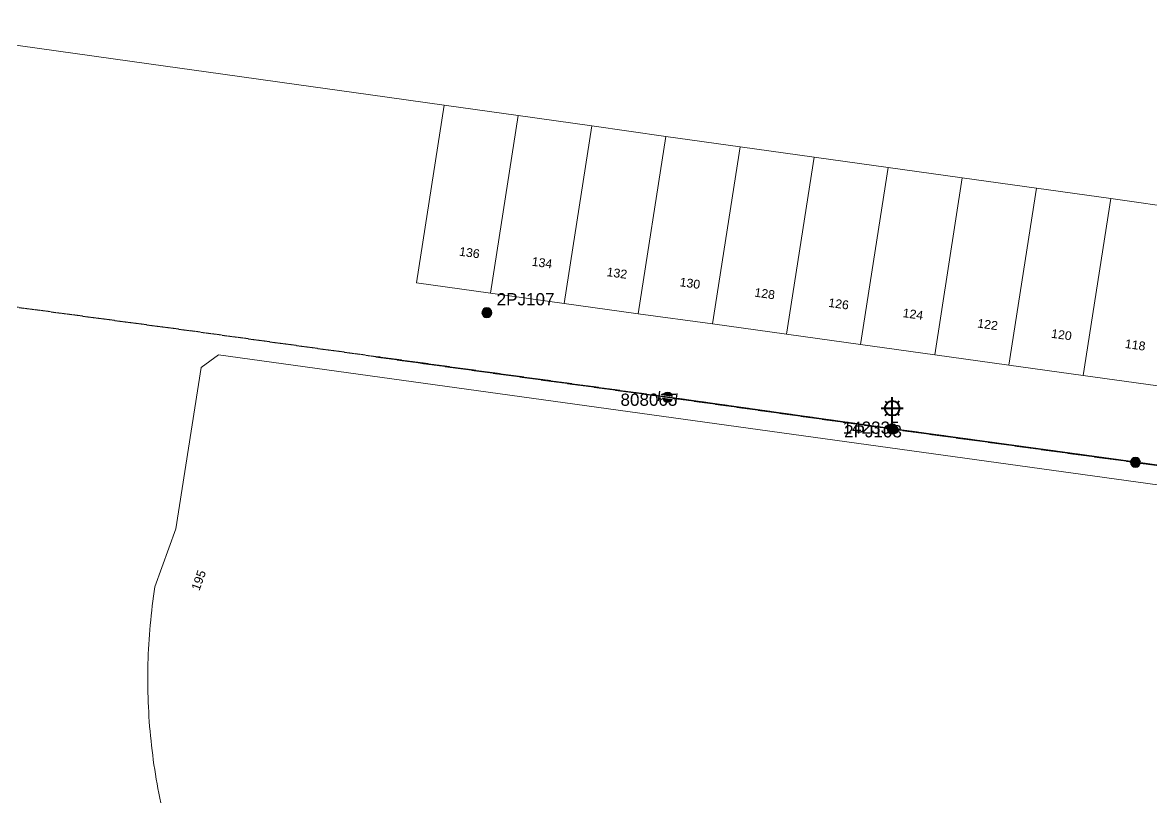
# Model space of a CAD drawing. Header units: metres. Extents: x 273078 to 274216, y 6095183 to 6095936.
# Drawn here: x 273459.5 to 273690.5, y 6095410.3 to 6095569.1 of the extents above; entities that cross this region are included whole.
import ezdxf
from ezdxf.enums import TextEntityAlignment as Align

# ---------------------------------------------------------------- set-up
doc = ezdxf.new("R2010")
doc.units = ezdxf.units.M
doc.linetypes.add('Cable Exist OH', pattern=[1, 1, 0])
doc.layers.get('0').update_dxf_attribs({"color": 6})
doc.layers.add('Cadastre Land Parcels_SP_EXT', color=9, linetype='Continuous', lineweight=5)
for name, color, linetype in [('Equip_SP_SL_EXT', 7, 'Continuous'), ('Mains_HV_EXT', 7, 'Continuous'), ('Mains_LV_EXT', 7, 'Continuous'), ('Mains_SL_EXT', 7, 'Continuous'), ('OH_Details_SP_MISC', 7, 'Continuous'), ('SupportsOH_SP_TR_HV_LV_SL_EXT', 7, 'Continuous')]:
    doc.layers.add(name, color=color, linetype=linetype)
doc.styles.add('iecARIAL', font='arial.ttf', dxfattribs={"height": 2})
doc.styles.add('POLE_LABEL', font='arial.ttf')
doc.styles.get("Standard").update_dxf_attribs({"font": 'arial.ttf'})

# ---------------------------------------------------------------- blocks, each defined once
blk = doc.blocks.new('SL_LANTERN_EXT')
at = {"lineweight": 40}
for p, q in [((-1.46, 5.68), (-1.06, 5.28)), ((0, 1.97), (0, 6.47)), ((1.46, 5.68), (1.06, 5.28)), ((-2.25, 4.22), (2.25, 4.22)), ((-1.46, 2.76), (-1.06, 3.16)), ((0, 0), (0, 2.72)), ((1.46, 2.76), (1.06, 3.16))]:
    blk.add_line(p, q, dxfattribs=at)
blk.add_circle((0, 4.22), 1.5, dxfattribs=at)
at = {"style": 'iecARIAL', "flags": 8}
blk.add_attdef('ASSET_NUM', (1.5, 1.5), '', height=2.5, dxfattribs=at)
for tag, p, height, flags in [('OPERATING_VOLTAGE', (0.98, -1.65), 0.2, 9), ('ORIENTATION', (0.98, -1.85), 0.2, 9), ('OWNED_BY', (0.98, -2.05), 0.2, 9), ('STATE', (0.98, -2.25), 0.2, 9), ('CONSTRUCTED_VOLTAGE', (0.98, -0.65), 0.2, 9), ('CONTROL_TYPE', (0.98, -0.85), 0.2, 9), ('LANTERN_PURPOSE', (0.98, -1.05), 0.2, 9), ('LANTERN_TYPE', (0.98, -1.25), 0.2, 9), ('NO_PHASES', (0.98, -1.45), 0.2, 9), ('USAGE', (0.98, -2.45), 0.2, 9), ('LNUMBER', (2.18, -3.25), 2.5, 8), ('CEXIST', (0.98, -2.65), 0.2, 9), ('CNEW', (0.98, -2.85), 0.2, 9), ('CNUMBER', (0.98, -3.05), 0.2, 9), ('CREMOVE', (0.98, -3.25), 0.2, 9), ('CREPLACE', (0.98, -3.45), 0.2, 9), ('LKINGHEIGHT', (0.98, -3.65), 0.2, 9), ('LBRACKET', (0.98, -3.85), 0.2, 9), ('LBRACKETVOCAB', (0.98, -4.05), 0.2, 9), ('LCATEGORY', (0.98, -4.25), 0.2, 9), ('LCHARGE1', (0.98, -4.45), 0.2, 9), ('LCHARGE1PERCENT', (0.98, -4.65), 0.2, 9), ('LCHARGE2', (0.98, -4.85), 0.2, 9), ('LCHARGE2PERCENT', (0.98, -5.05), 0.2, 9), ('LCHARGE3', (0.98, -5.25), 0.2, 9), ('LCHARGE3PERCENT', (0.98, -5.45), 0.2, 9), ('LEXIST', (0.98, -5.65), 0.2, 9), ('LLAMP', (0.98, -5.85), 0.2, 9), ('LLAMPVOCAB', (0.98, -6.05), 0.2, 9), ('LMAST', (0.98, -6.25), 0.2, 9), ('LMASTVOCAB', (0.98, -6.45), 0.2, 9), ('LNEW', (0.98, -6.65), 0.2, 9), ('LANTNUMBER', (0.98, -6.85), 0.2, 9), ('STREETNAME', (0.98, -9.25), 0.2, 9), ('LOUTREACH', (0.98, -7.25), 0.2, 9), ('LOUTREACHVOCAB', (0.98, -7.45), 0.2, 9), ('LRATECODE', (0.98, -7.65), 0.2, 9), ('LREMOVE', (0.98, -7.85), 0.2, 9), ('LREPLACE', (0.98, -8.05), 0.2, 9), ('LTYPE', (0.98, -8.25), 0.2, 9), ('LTYPEVOCAB', (0.98, -8.45), 0.2, 9), ('LEGEND', (0.98, -8.65), 0.2, 9), ('LOCATION', (0.98, -8.85), 0.2, 9), ('NOTES', (0.98, -9.05), 0.2, 9), ('SUBURB', (0.98, -9.45), 0.2, 1)]:
    blk.add_attdef(tag, p, '', height=height, dxfattribs=dict(flags=flags))
blk = doc.blocks.new('POLE_EXT')
blk.add_hatch(color=256).paths.add_polyline_path([(-1, 0, 1), (1, 0, 1)])
blk.add_lwpolyline([(-1, 0, 1), (1, 0, 1)], format="xyb", close=True)
for tag, height, flags, p in [('pNumber', 2.5, 8, (-17.84, 2.07)), ('OWNED_BY', 0.2, 9, (1.35, -0.4)), ('SPECIAL_USE', 0.2, 9, (1.35, -0.8)), ('STATE', 0.2, 9, (1.35, -1)), ('cLV', 0.2, 9, (1.35, -1.4)), ('hDepth', 0.2, 9, (1.35, -1.6)), ('hDia', 0.2, 9, (1.35, -1.8)), ('cHV', 0.2, 9, (1.35, -2)), ('PARENT', 0.2, 9, (1.35, -0.6)), ('USAGE', 0.2, 9, (1.35, -1.2)), ('LBRACKET', 0.2, 9, (1.35, -2.2)), ('LExisting', 0.2, 9, (1.35, -2.4)), ('cLinedev', 0.2, 9, (1.35, -3.4)), ('pExisting', 0.2, 9, (1.35, -3.8)), ('pFooting', 0.2, 9, (1.35, -4.4)), ('pNew', 0.2, 9, (1.35, -4.6)), ('LANTNUMBER', 0.2, 9, (1.35, -2.6)), ('LOther', 0.2, 9, (1.35, -2.8)), ('LRemove', 0.2, 9, (1.35, -3)), ('LEGEND', 0.2, 9, (1.35, -3.2)), ('LOCATION', 0.2, 9, (1.35, -3.6)), ('PFNUMBER', 0.2, 9, (1.35, -4)), ('NEWPFNUMBER', 0.2, 9, (1.35, -4.2)), ('pRelocate', 0.2, 9, (1.35, -5)), ('pRemove', 0.2, 9, (1.35, -5.2)), ('pReplace', 0.2, 9, (1.35, -5.4)), ('pStay', 0.2, 9, (1.35, -5.6)), ('pType', 0.2, 9, (1.35, -5.8)), ('cspan', 0.2, 9, (1.35, -6)), ('STREETNAME', 0.2, 9, (1.35, -6.2)), ('SUBURB', 0.2, 9, (1.35, -6.4)), ('OPERATED_BY', 0.2, 9, (1.36, -7.01)), ('NOTES', 0.2, 9, (1.35, -6.6)), ('MAINTAINED_BY', 0.2, 9, (1.36, -6.81))]:
    blk.add_attdef(tag, text='', height=height, dxfattribs=dict(flags=flags)).set_placement(p, align=Align.MIDDLE_LEFT)
at = {"style": 'POLE_LABEL'}
for tag, height, flags, p in [('ASSET_NUM', 2.5, 8, (2, 2)), ('STRUCTURE_PLANT_NUMBER', 0.2, 9, (1.35, 0.03)), ('STREET_CODE', 0.2, 9, (1.35, -0.2))]:
    blk.add_attdef(tag, text='', height=height, dxfattribs=dict(at, flags=flags)).set_placement(p, align=Align.MIDDLE_LEFT)
at = {"flags": 1}
blk.add_attdef('Z', (1.35, -7.33), '', height=0.2, dxfattribs=at)
blk = doc.blocks.new('End Shackle_EXT')
at = {"flags": 9}
blk.add_attdef('NOTES', text='', height=0.2, dxfattribs=at).set_placement((0, -1.6), align=Align.MIDDLE_LEFT)
blk.add_wipeout([(0, 0.25), (1.81, 0.25), (1.82, -0.25), (0, -0.25)])
blk.add_line((1.81, -1), (1.81, 1))
at = {"flags": 1}
blk.add_attdef('Z', (0, 0), '', height=0.2, dxfattribs=at)
at = {"flags": 9}
for tag, p in [('CONNECTOR_TYPE', (0, 0)), ('CONSTRUCTED_VOLTAGE', (0, -0.2)), ('OPERATING_VOLTAGE', (0, -0.6)), ('ORIENTATION', (0, -0.8)), ('OWNED_BY', (0, -1)), ('STATE', (0, -1.2)), ('NO_PHASES', (0, -0.4)), ('USAGE', (0, -1.4))]:
    blk.add_attdef(tag, text='', height=0.2, dxfattribs=at).set_placement(p, align=Align.MIDDLE_LEFT)

msp = doc.modelspace()

# ---------------------------------------------------------------- linework, layer by layer
at = {"layer": 'Cadastre Land Parcels_SP_EXT', "linetype": 'Continuous'}
for points in [[(273424.92, 6095569.08), (273470.21, 6095562.73), (273485.31, 6095560.62), (273500.42, 6095558.5), (273515.52, 6095556.39), (273530.63, 6095554.27), (273545.73, 6095552.15), (273560.85, 6095550.03), (273575.97, 6095547.92), (273591.12, 6095545.79), (273606.27, 6095543.67), (273621.42, 6095541.55), (273636.59, 6095539.42), (273651.76, 6095537.3), (273666.96, 6095535.17), (273682.16, 6095533.04), (273697.38, 6095530.91)], [(273729.63, 6095469.19), (273499.52, 6095501.08), (273496.03, 6095498.49), (273490.85, 6095465.43), (273486.54, 6095453.62), (273486.39, 6095452.64), (273486.25, 6095451.66), (273486.12, 6095450.68), (273485.99, 6095449.7), (273485.88, 6095448.72), (273485.77, 6095447.74), (273485.67, 6095446.75), (273485.57, 6095445.77), (273485.49, 6095444.78), (273485.41, 6095443.8), (273485.34, 6095442.81), (273485.28, 6095441.82), (273485.23, 6095440.84), (273485.18, 6095439.85), (273485.15, 6095438.86), (273485.12, 6095437.87), (273485.1, 6095436.88), (273485.08, 6095435.9), (273485.08, 6095434.91), (273485.08, 6095433.92), (273485.09, 6095432.93), (273485.11, 6095431.94), (273485.14, 6095430.95), (273485.17, 6095429.96), (273485.21, 6095428.98), (273485.26, 6095427.99), (273485.32, 6095427), (273485.39, 6095426.02), (273485.46, 6095425.03), (273485.55, 6095424.05), (273485.64, 6095423.06), (273485.74, 6095422.08), (273485.84, 6095421.09), (273485.96, 6095420.11), (273486.08, 6095419.13), (273486.21, 6095418.15), (273486.35, 6095417.17), (273486.49, 6095416.19), (273486.65, 6095415.22), (273486.81, 6095414.24), (273486.98, 6095413.27), (273487.16, 6095412.3), (273487.34, 6095411.32), (273487.54, 6095410.36), (273487.74, 6095409.39)]]:
    msp.add_lwpolyline(points, dxfattribs=at)
for points in [[(273560.85, 6095550.03), (273545.73, 6095552.15), (273540.06, 6095515.78), (273555.18, 6095513.68), (273560.85, 6095550.03)], [(273575.97, 6095547.92), (273560.85, 6095550.03), (273555.18, 6095513.68), (273570.31, 6095511.59), (273575.97, 6095547.92)], [(273591.12, 6095545.79), (273575.97, 6095547.92), (273570.31, 6095511.59), (273585.46, 6095509.49), (273591.12, 6095545.79)], [(273606.27, 6095543.67), (273591.12, 6095545.79), (273585.46, 6095509.49), (273600.61, 6095507.39), (273606.27, 6095543.67)], [(273621.42, 6095541.55), (273606.27, 6095543.67), (273600.61, 6095507.39), (273615.76, 6095505.29), (273621.42, 6095541.55)], [(273636.59, 6095539.42), (273621.42, 6095541.55), (273615.76, 6095505.29), (273630.94, 6095503.18), (273636.59, 6095539.42)], [(273651.76, 6095537.3), (273636.59, 6095539.42), (273630.94, 6095503.18), (273646.11, 6095501.08), (273651.76, 6095537.3)], [(273666.96, 6095535.17), (273651.76, 6095537.3), (273646.11, 6095501.08), (273661.31, 6095498.97), (273666.96, 6095535.17)], [(273682.16, 6095533.04), (273666.96, 6095535.17), (273661.31, 6095498.97), (273676.52, 6095496.87), (273682.16, 6095533.04)], [(273697.38, 6095530.91), (273682.16, 6095533.04), (273676.52, 6095496.87), (273691.74, 6095494.76), (273697.38, 6095530.91)]]:
    msp.add_lwpolyline(points, close=True, dxfattribs=at)
at = {"layer": 'Mains_LV_EXT', "linetype": 'Cable Exist OH'}
for points in [[(273637.41, 6095485.91), (273687.19, 6095479.08)], [(273687.19, 6095479.08), (273736.57, 6095472.21)]]:
    msp.add_lwpolyline(points, dxfattribs=at)
at = {"layer": 'Mains_SL_EXT', "linetype": 'Cable Exist OH'}
msp.add_lwpolyline([(273736.57, 6095472.21), (273687.19, 6095479.08), (273637.41, 6095485.91)], dxfattribs=at)

# ---------------------------------------------------------------- block references
at = {"layer": 'Equip_SP_SL_EXT'}
ref = msp.add_blockref('SL_LANTERN_EXT', (273637.41, 6095485.91), dxfattribs=at)
ref.add_attrib('ASSET_NUM', '142335', dxfattribs={"layer": '0', "height": 2.5, "style": 'iecARIAL'}).set_placement((273638.91, 6095487.42), align=Align.TOP_RIGHT)
at = {"layer": 'SupportsOH_SP_TR_HV_LV_SL_EXT'}
ref = msp.add_blockref('POLE_EXT', (273554.46, 6095509.7), dxfattribs=at)
ref.add_attrib('ASSET_NUM', '2PJ107', dxfattribs={"layer": '0', "height": 2.5, "style": 'POLE_LABEL'}).set_placement((273556.46, 6095510.45), align=Align.BOTTOM_LEFT)
ref = msp.add_blockref('POLE_EXT', (273591.46, 6095492.39), dxfattribs=at)
ref.add_attrib('ASSET_NUM', '808065', dxfattribs={"layer": '0', "height": 2.5, "style": 'POLE_LABEL'}).set_placement((273593.46, 6095493.14), align=Align.TOP_RIGHT)
ref = msp.add_blockref('POLE_EXT', (273637.41, 6095485.91), dxfattribs=at)
ref.add_attrib('ASSET_NUM', '2PJ103', dxfattribs={"layer": '0', "height": 2.5, "style": 'POLE_LABEL'}).set_placement((273639.41, 6095486.67), align=Align.TOP_RIGHT)
msp.add_blockref('POLE_EXT', (273687.19, 6095479.08), dxfattribs=at)

# ---------------------------------------------------------------- texts
at = {"layer": 'Cadastre Land Parcels_SP_EXT'}
for s, rotation, p in [('136', 352.0531, (273548.71, 6095521.39)), ('134', 352.0525, (273563.56, 6095519.33)), ('132', 352.0523, (273578.89, 6095517.2)), ('130', 352.0533, (273593.83, 6095515.13)), ('128', 352.0526, (273609.13, 6095513.01)), ('126', 352.0524, (273624.26, 6095510.91)), ('124', 352.0528, (273639.47, 6095508.81)), ('122', 352.0527, (273654.74, 6095506.69)), ('120', 352.0526, (273669.86, 6095504.59)), ('118', 352.0526, (273684.95, 6095502.5)), ('195', 70.1928, (273495.62, 6095452.66))]:
    msp.add_text(s, height=1.8, rotation=rotation, dxfattribs=at).set_placement(p)

# ---------------------------------------------------------------- next in the draw order: block references
at = {"layer": 'Mains_LV_EXT', "rotation": 172.0076860829587}
msp.add_blockref('End Shackle_EXT', (273591.46, 6095492.39), dxfattribs=at)

# ---------------------------------------------------------------- next in the draw order: block references
at = {"layer": 'Mains_LV_EXT', "rotation": 352.0723555337221}
msp.add_blockref('End Shackle_EXT', (273591.46, 6095492.39), dxfattribs=at)

# ---------------------------------------------------------------- next in the draw order: linework, layer by layer
at = {"layer": 'Mains_HV_EXT', "linetype": 'Cable Exist OH'}
msp.add_lwpolyline([(273736.57, 6095472.21), (273687.19, 6095479.08), (273637.41, 6095485.91), (273591.46, 6095492.39), (273531.77, 6095500.68), (273493.52, 6095506), (273446.63, 6095512.37), (273415.72, 6095516.82), (273377.68, 6095522.1)], dxfattribs=at)
at = {"layer": 'Mains_LV_EXT', "linetype": 'Cable Exist OH'}
for points in [[(273531.77, 6095500.68), (273591.46, 6095492.39)], [(273591.46, 6095492.39), (273637.41, 6095485.91)]]:
    msp.add_lwpolyline(points, dxfattribs=at)
at = {"layer": 'Mains_SL_EXT', "linetype": 'Cable Exist OH'}
msp.add_lwpolyline([(273637.41, 6095485.91), (273591.46, 6095492.39), (273531.77, 6095500.68)], dxfattribs=at)
at = {"layer": 'OH_Details_SP_MISC', "color": 7, "linetype": 'Continuous', "flags": 128}
msp.add_lwpolyline([(273838.61, 6095458.63), (273807.92, 6095462.55), (273775.3, 6095467.49), (273736.57, 6095472.2), (273687.18, 6095479.08), (273637.39, 6095485.92), (273591.46, 6095492.39)], dxfattribs=at)

doc.saveas('drawing.dxf')
